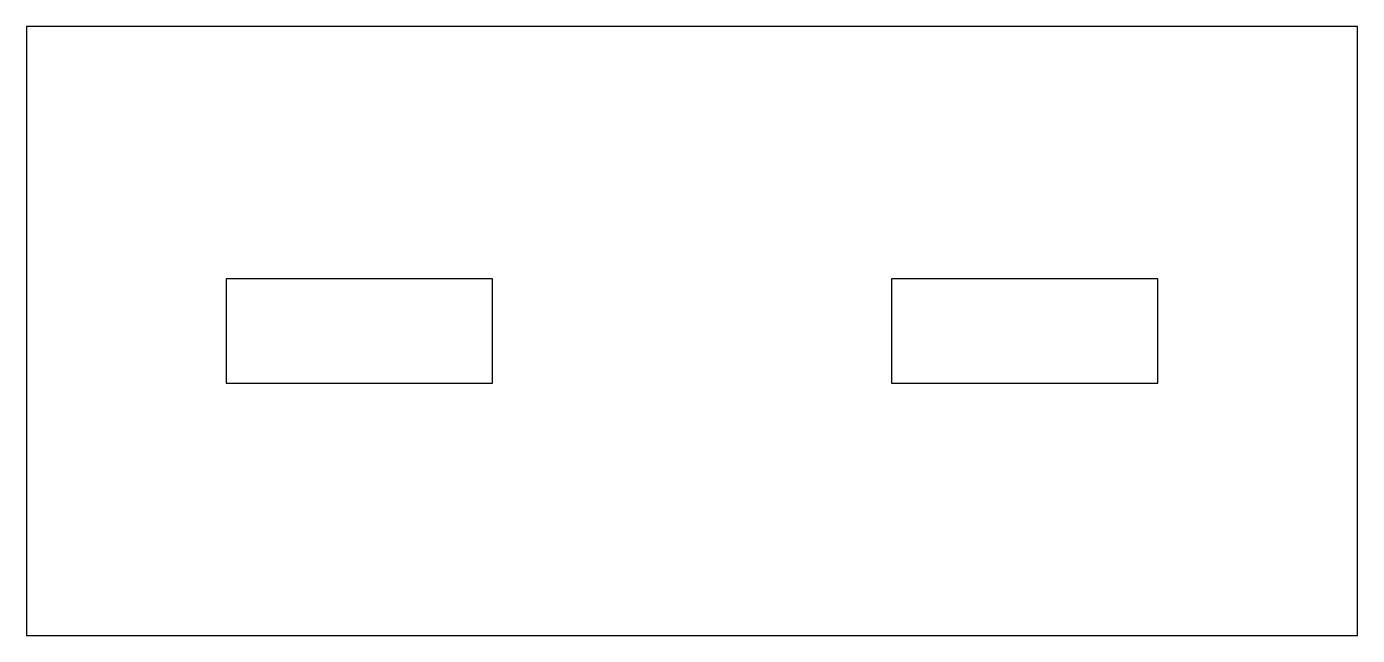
# Model space of a CAD drawing. Header units: millimetres. Extents: x -35 to 35, y -16 to 16.
import ezdxf

# ---------------------------------------------------------------- set-up
doc = ezdxf.new("R2010")
doc.units = ezdxf.units.MM

msp = doc.modelspace()

# ---------------------------------------------------------------- linework, layer by layer
at = {"layer": 'CUT'}
for p, q in [((35, 16), (-35, 16)), ((-35, 16), (-35, -16)), ((35, -16), (35, 16)), ((-10.5, 2.75), (-24.5, 2.75)), ((-24.5, 2.75), (-24.5, -2.75)), ((-10.5, -2.75), (-10.5, 2.75)), ((24.5, 2.75), (10.5, 2.75)), ((10.5, 2.75), (10.5, -2.75)), ((24.5, -2.75), (24.5, 2.75)), ((-24.5, -2.75), (-10.5, -2.75)), ((10.5, -2.75), (24.5, -2.75)), ((-35, -16), (35, -16))]:
    msp.add_line(p, q, dxfattribs=at)

doc.saveas('drawing.dxf')
